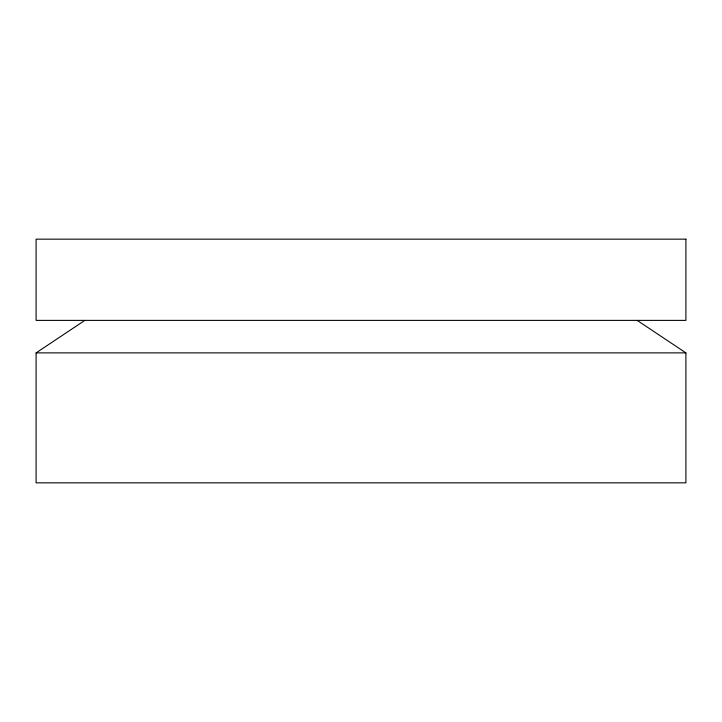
<?xml version="1.0" encoding="UTF-8"?>
<svg xmlns="http://www.w3.org/2000/svg" width="722" height="722" viewBox="0 0 722 722"><rect width="100%" height="100%" fill="white"/><g stroke="black" fill="none" stroke-linecap="round" stroke-linejoin="round"><path stroke-width="1.08" d="M637.165 320.387L685.9 352.877L685.9 482.837L36.1 482.837L36.1 352.877L84.835 320.387M36.1 352.877L685.9 352.877M685.9 239.162L36.1 239.162L36.1 320.387L685.9 320.387L685.9 239.162"/></g></svg>
